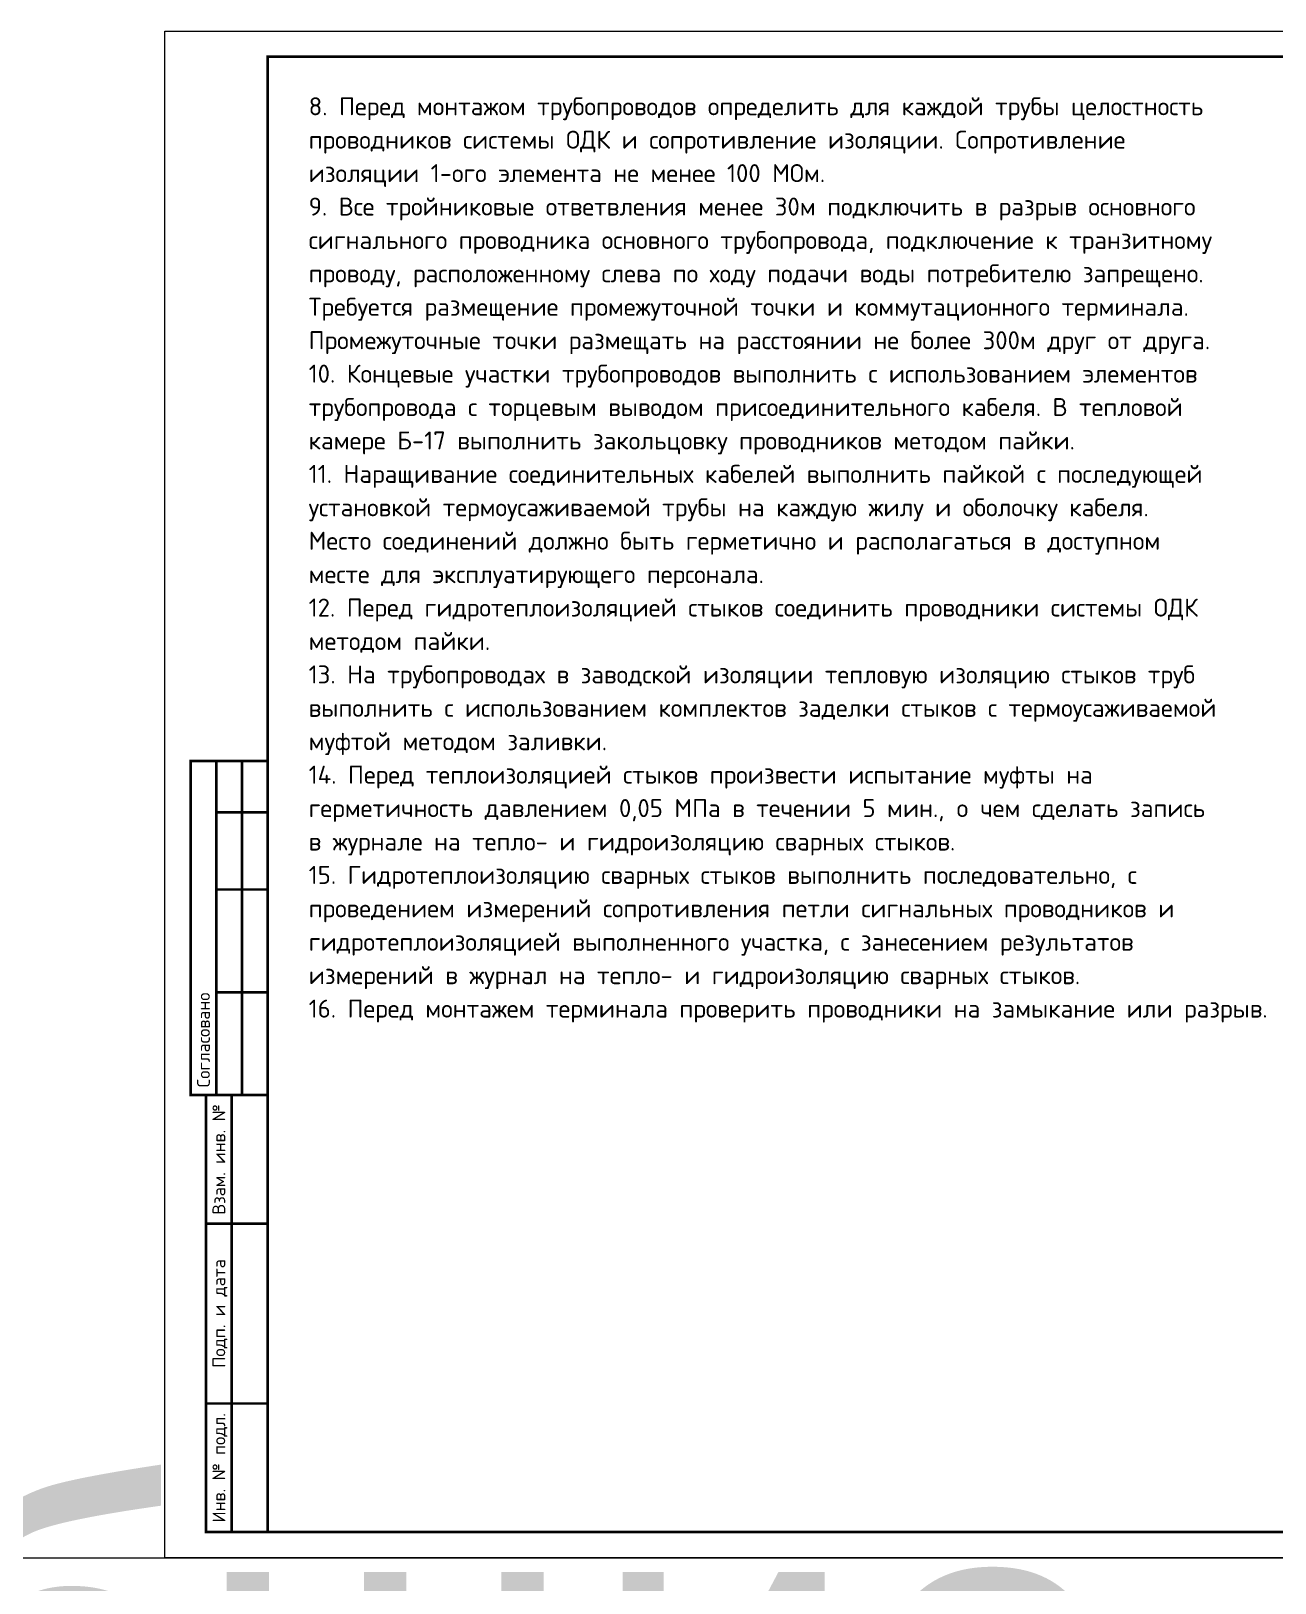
# Model space of a CAD drawing. Header units: millimetres. Extents: x -112426 to 8831, y 1218 to 38707.
# Drawn here: x 1713.7 to 1955.6, y 1396.3 to 1698.2 of the extents above; entities that cross this region are included whole.
import ezdxf
from ezdxf.enums import TextEntityAlignment as Align

# ---------------------------------------------------------------- set-up
doc = ezdxf.new("R2018")
doc.units = ezdxf.units.MM
doc.layers.add('Размер 3.5', color=250, linetype='Continuous', lineweight=35)
doc.layers.add('Размеры на чертеже', color=250, linetype='Continuous', lineweight=25)
doc.styles.add('-ISOCPEUR-', font='isocpeur.ttf')
doc.styles.get("Standard").update_dxf_attribs({"font": 'arial.ttf'})

# ---------------------------------------------------------------- blocks, each defined once
blk = doc.blocks.new('*U168')
blk.add_lwpolyline([(0, 0), (420, 0), (420, -297), (0, -297)], close=True)
at = {"const_width": 0.5}
blk.add_lwpolyline([(20, -5), (415, -5), (415, -292), (20, -292)], close=True, dxfattribs=at)
for points in [[(20, -207), (5, -207), (5, -142), (20, -142)], [(10, -142), (10, -207)], [(15, -142), (15, -207)], [(10, -152), (20, -152)], [(10, -167), (20, -167)], [(10, -187), (20, -187)], [(20, -292), (8, -292), (8, -207), (20, -207)], [(13, -207), (13, -292)], [(8, -232), (20, -232)], [(8, -267), (20, -267)]]:
    blk.add_lwpolyline(points, dxfattribs=at)
at = {"style": '-ISOCPEUR-'}
blk.add_text('Согласовано', height=2.5, rotation=90, dxfattribs=at).set_placement((7.5, -205.5), align=Align.MIDDLE_LEFT)
for s, p in [('Взам. инв. №', (10.5, -219.5)), ('Подп. и дата', (10.5, -249.5)), ('Инв. № подл.', (10.5, -279.5))]:
    blk.add_text(s, height=2.5, rotation=90, dxfattribs=at).set_placement(p, align=Align.MIDDLE_CENTER)
blk.add_attdef('РАЗРАБОТАЛ', text='', height=2.5, dxfattribs=at).set_placement((250.5, -264.22), align=Align.MIDDLE_LEFT)
at = {"style": '-ISOCPEUR-', "flags": 8}
for tag, height, p in [('ДАТА', 2.5, (290.07, -264.4)), ('ДАТА1', 2.5, (290.07, -269.4)), ('ЛИСТ', 3, (386.39, -271.92)), ('ЛИСТОВ', 3, (403.89, -271.92)), ('ФОРМАТ', 3, (380.97, -294.75))]:
    blk.add_attdef(tag, text='', height=height, dxfattribs=at).set_placement(p, align=Align.MIDDLE_CENTER)
at = {"style": '-ISOCPEUR-'}
blk.add_attdef('ПРОВЕРИЛ', (250.75, -270.73), '', height=2.5, dxfattribs=at)
at = {"lineweight": 30, "flags": 104}
blk.add_attdef('ИМЯ_ЧЕРТЕЖА', text='', height=3, dxfattribs=at).set_placement((333.63, -284.13), align=Align.MIDDLE_CENTER)

msp = doc.modelspace()

# ---------------------------------------------------------------- linework, layer by layer
msp.add_line((1042.939, 1401.16), (6319.699, 1401.16))

# ---------------------------------------------------------------- block references
at = {"layer": 'Размеры на чертеже', "lineweight": 90}
ref = msp.add_blockref('*U168', (1285.179, 1698.791), dxfattribs=at)
lines = msp.add_mtext('Общие данные (начало)', dxfattribs={"layer": '0', "insert": (1618.806, 1414.666), "char_height": 70, "attachment_point": 1})
ref.add_attrib('ИМЯ_ЧЕРТЕЖА', '', (1618.806, 1414.666), dxfattribs={"flags": 104}).embed_mtext(lines)
msp.add_blockref('*U168', (1739.719, 1698.16), dxfattribs=at)

# ---------------------------------------------------------------- texts
at = {"layer": 'Размер 3.5', "insert": (1767.677, 1685.27), "char_height": 3.5, "width": 175.97762, "attachment_point": 1, "line_spacing_factor": 1.114286, "style": '-ISOCPEUR-'}
msp.add_mtext('8. Перед монтажом трубопроводов определить для каждой трубы целостность проводников системы ОДК и сопротивление изоляции. Сопротивление изоляции 1-ого элемента не менее 100 МОм.\\P9. Все тройниковые ответвления менее 30м подключить в разрыв основного сигнального проводника основного трубопровода, подключение к транзитному проводу, расположенному слева по ходу подачи воды потребителю запрещено. Требуется размещение промежуточной точки и коммутационного терминала. Промежуточные точки размещать на расстоянии не более 300м друг от друга. \\P10. Концевые участки трубопроводов выполнить с использованием элементов трубопровода с торцевым выводом присоединительного кабеля. В тепловой камере Б-17 выполнить закольцовку проводников методом пайки.\\P11. Наращивание соединительных кабелей выполнить пайкой с последующей установкой термоусаживаемой трубы на каждую жилу и оболочку кабеля. Место соединений должно быть герметично и располагаться в доступном месте для эксплуатирующего персонала.\\P12. Перед гидротеплоизоляцией стыков соединить проводники системы ОДК методом пайки.\\P13. На трубопроводах в заводской изоляции тепловую изоляцию стыков труб выполнить с использованием комплектов заделки стыков с термоусаживаемой муфтой методом заливки.\\P14. Перед теплоизоляцией стыков произвести испытание муфты на герметичность давлением 0,05 МПа в течении 5 мин., o чем сделать запись в журнале на тепло- и гидроизоляцию сварных стыков.\\P15. Гидротеплоизоляцию сварных стыков выполнить последовательно, с проведением измерений сопротивления петли сигнальных проводников и гидротеплоизоляцией выполненного участка, с занесением результатов измерений в журнал на тепло- и гидроизоляцию сварных стыков.\\P16. Перед монтажем терминала проверить проводники на замыкание или разрыв.', dxfattribs=at)

doc.saveas('drawing.dxf')
